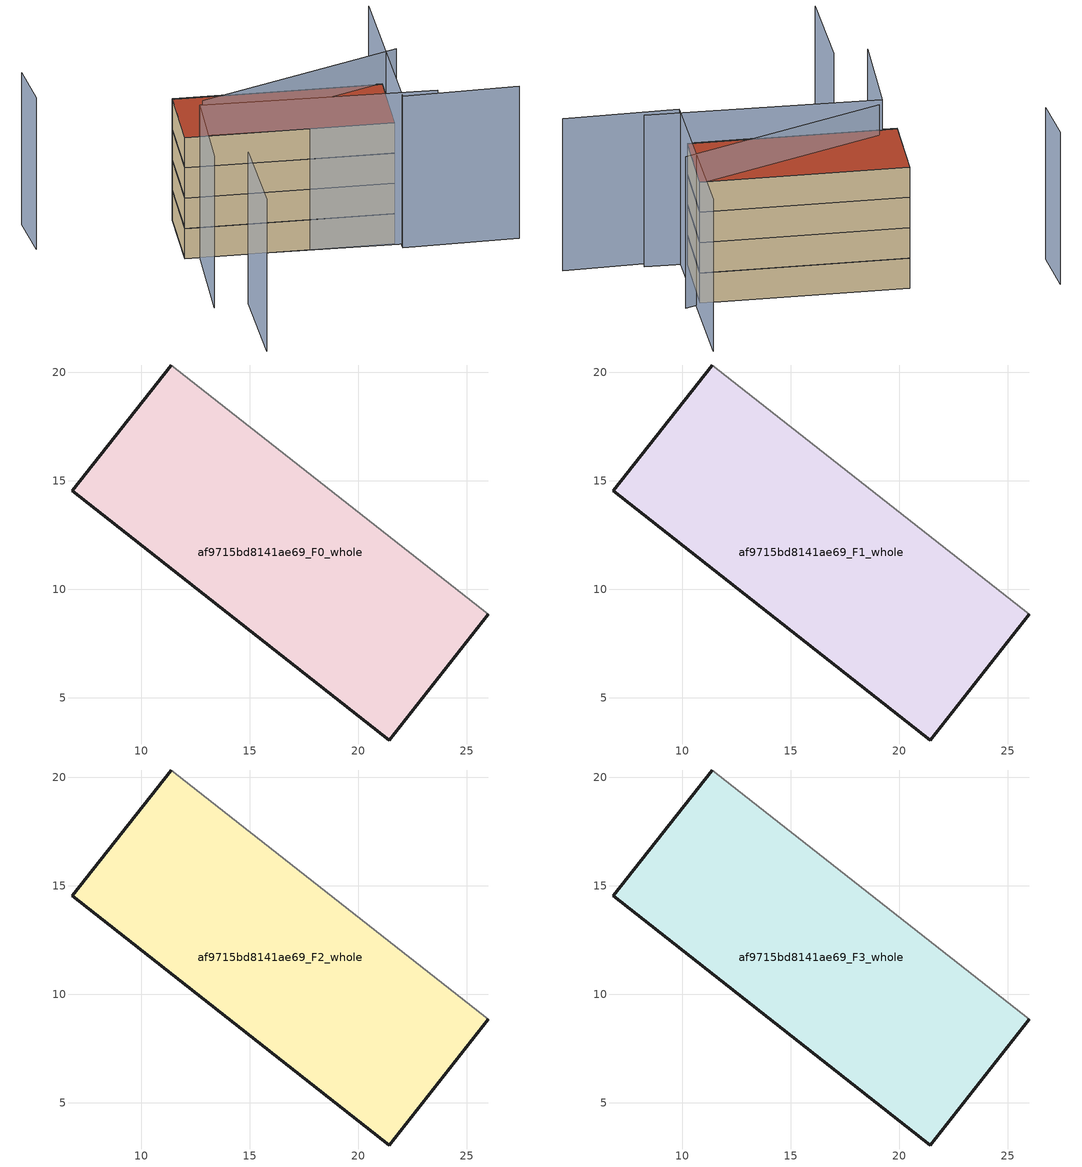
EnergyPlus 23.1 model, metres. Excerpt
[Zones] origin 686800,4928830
af9715bd8141ae69_F0_whole
 floor ground (EU_floor_Construction): 21.42,3.07 25.97,8.86 11.37,20.34 6.82,14.55 z0
 wall outside (EU_wall_Construction): 25.97,8.86 21.42,3.07 6.82,14.55 11.37,20.34 z0:3
 wall adiabatic (EU_wall_Construction): 11.37,20.34 25.97,8.86 z0:3
af9715bd8141ae69_F1_whole
 floor to af9715bd8141ae69_F0_whole (EU_floor_Construction): 21.42,3.07 25.97,8.86 11.37,20.34 6.82,14.55 z3
 wall outside (EU_wall_Construction): 25.97,8.86 21.42,3.07 6.82,14.55 11.37,20.34 z3:6
 wall adiabatic (EU_wall_Construction): 11.37,20.34 25.97,8.86 z3:6
af9715bd8141ae69_F2_whole
 floor to af9715bd8141ae69_F1_whole (EU_floor_Construction): 21.42,3.07 25.97,8.86 11.37,20.34 6.82,14.55 z6
 wall outside (EU_wall_Construction): 25.97,8.86 21.42,3.07 6.82,14.55 11.37,20.34 z6:9
 wall adiabatic (EU_wall_Construction): 11.37,20.34 25.97,8.86 z6:9
af9715bd8141ae69_F3_whole
 floor to af9715bd8141ae69_F2_whole (EU_floor_Construction): 21.42,3.07 25.97,8.86 11.37,20.34 6.82,14.55 z9
 wall outside (EU_wall_Construction): 25.97,8.86 21.42,3.07 6.82,14.55 11.37,20.34 z9:12
 wall adiabatic (EU_wall_Construction): 11.37,20.34 25.97,8.86 z9:12
 roof outside (EU_roof_Construction): 25.97,8.86 21.42,3.07 6.82,14.55 11.37,20.34 z12
shading: -0.9,-2.45 4.47,4.79 / 29.69,-4.14 21.4,2.07 / 21.4,2.07 31.68,15.8 / 27.48,8.57 8.79,14.24 / 1.91,6.42 7.97,13.86 / 7.97,13.86 24.26,0.59 / 1.76,29.4 -0.76,25.25 z0:15
[Building]
EU S2 Campaign: North Axis=0; Terrain=City; Solar Distribution=FullExterior
[Site:Location]
Bologna: Latitude=44.5; Longitude=11.25; Time Zone=1; Elevation=37
[SizingPeriod:WeatherFileDays]
AnnualSizingPeriod: Begin Month=1; Begin Day of Month=1; End Month=12; End Day of Month=31; Day of Week for Start Day=Monday; Use Weather File Daylight Saving Period=No; Use Weather File Rain and Snow Indicators=No
[MATERIAL]
EU_InternalMass_Material: Roughness=MediumRough; Thickness=0.1; Conductivity=1; Density=1800; Specific Heat=900; Thermal Absorptance=0.9; Solar Absorptance=0.7; Visible Absorptance=0.7
[MATERIAL:NOMASS] Roughness=MediumRough; Thermal Absorptance=0.9; Solar Absorptance=0.7; Visible Absorptance=0.7
Name | Thermal Resistance
EU_wall_NoMass | 0.937881
EU_roof_NoMass | 0.548572
EU_floor_NoMass | 0.71348
[CONSTRUCTION]
EU_wall_Construction: EU_wall_NoMass
EU_roof_Construction: EU_roof_NoMass
EU_floor_Construction: EU_floor_NoMass
EU_InternalMass_Construction: EU_InternalMass_Material
[ZONE] Type=1; Multiplier=1; Ceiling Height=autocalculate; Floor Area=autocalculate; Part of Total Floor Area=Yes
Name | Volume
af9715bd8141ae69_F0_whole | 410.426
af9715bd8141ae69_F1_whole; af9715bd8141ae69_F2_whole; af9715bd8141ae69_F3_whole | 410.427
[INTERNALMASS] Construction=EU_InternalMass_Construction; Surface Area=136.809
Name | Zone or ZoneList
af9715bd8141ae69_F0_whole_EU_InternalMass | af9715bd8141ae69_F0_whole
af9715bd8141ae69_F1_whole_EU_InternalMass | af9715bd8141ae69_F1_whole
af9715bd8141ae69_F2_whole_EU_InternalMass | af9715bd8141ae69_F2_whole
af9715bd8141ae69_F3_whole_EU_InternalMass | af9715bd8141ae69_F3_whole
[OTHEREQUIPMENT] Fuel Type=Electricity; Design Level Calculation Method=Watts/Area; Power per Zone Floor Area=1; Fraction Latent=0; Fraction Radiant=0; Fraction Lost=0; Carbon Dioxide Generation Rate=0; EndUse Subcategory=EU_Step8_InternalGains
Name | Zone or ZoneList or Space or SpaceList | Schedule
EU_Step8_InternalGain_af9715bd8141ae69_F0_whole_f000 | af9715bd8141ae69_F0_whole | EU_Step8_GainSchedule_af9715bd8141ae69_F0_whole_f000
EU_Step8_InternalGain_af9715bd8141ae69_F1_whole_f000 | af9715bd8141ae69_F1_whole | EU_Step8_GainSchedule_af9715bd8141ae69_F1_whole_f000
EU_Step8_InternalGain_af9715bd8141ae69_F2_whole_f000 | af9715bd8141ae69_F2_whole | EU_Step8_GainSchedule_af9715bd8141ae69_F2_whole_f000
EU_Step8_InternalGain_af9715bd8141ae69_F3_whole_f000 | af9715bd8141ae69_F3_whole | EU_Step8_GainSchedule_af9715bd8141ae69_F3_whole_f000
[ZONEVENTILATION:DESIGNFLOWRATE] Schedule=EU_AlwaysOn; Design Flow Rate Calculation Method=AirChanges/Hour; Air Changes per Hour=0.687892; Ventilation Type=Natural; Fan Pressure Rise=0; Fan Total Efficiency=1; Constant Term Coefficient=1; Temperature Term Coefficient=0; Velocity Term Coefficient=0; Velocity Squared Term Coefficient=0; Minimum Indoor Temperature=-100; Maximum Indoor Temperature=100; Delta Temperature=-100; Minimum Outdoor Temperature=-100; Maximum Outdoor Temperature=100; Maximum Wind Speed=40
Name | Zone or ZoneList or Space or SpaceList
EU_ConstantAir_af9715bd8141ae69_F0_whole | af9715bd8141ae69_F0_whole
EU_ConstantAir_af9715bd8141ae69_F1_whole | af9715bd8141ae69_F1_whole
EU_ConstantAir_af9715bd8141ae69_F2_whole | af9715bd8141ae69_F2_whole
EU_ConstantAir_af9715bd8141ae69_F3_whole | af9715bd8141ae69_F3_whole
[HVACTEMPLATE:THERMOSTAT] Constant Heating Setpoint=20; Constant Cooling Setpoint=50
EU_HeatOnly_af9715bd8141ae69_F0_whole; EU_HeatOnly_af9715bd8141ae69_F1_whole; EU_HeatOnly_af9715bd8141ae69_F2_whole; EU_HeatOnly_af9715bd8141ae69_F3_whole
[HVACTEMPLATE:ZONE:IDEALLOADSAIRSYSTEM] System Availability Schedule=EU_AlwaysOn; Maximum Heating Supply Air Temperature=50; Minimum Cooling Supply Air Temperature=13; Maximum Heating Supply Air Humidity Ratio=0.0156; Minimum Cooling Supply Air Humidity Ratio=0.0077; Heating Limit=NoLimit; Cooling Limit=NoLimit; Heating Availability Schedule=EU_AlwaysOn; Cooling Availability Schedule=EU_CoolingOff; Dehumidification Control Type=ConstantSensibleHeatRatio; Cooling Sensible Heat Ratio=0.7; Dehumidification Setpoint=60; Humidification Control Type=None; Humidification Setpoint=30; Outdoor Air Method=None; Outdoor Air Flow Rate per Person=0.00944; Outdoor Air Flow Rate per Zone Floor Area=0; Outdoor Air Flow Rate per Zone=0; Demand Controlled Ventilation Type=None; Outdoor Air Economizer Type=NoEconomizer; Heat Recovery Type=None; Sensible Heat Recovery Effectiveness=0.7; Latent Heat Recovery Effectiveness=0.65
Name | Template Thermostat
af9715bd8141ae69_F0_whole | EU_HeatOnly_af9715bd8141ae69_F0_whole
af9715bd8141ae69_F1_whole | EU_HeatOnly_af9715bd8141ae69_F1_whole
af9715bd8141ae69_F2_whole | EU_HeatOnly_af9715bd8141ae69_F2_whole
af9715bd8141ae69_F3_whole | EU_HeatOnly_af9715bd8141ae69_F3_whole
[SIZING:ZONE] Zone Cooling Design Supply Air Temperature Input Method=SupplyAirTemperature; Zone Cooling Design Supply Air Temperature=13; Zone Heating Design Supply Air Temperature Input Method=SupplyAirTemperature; Zone Heating Design Supply Air Temperature=50; Zone Cooling Design Supply Air Humidity Ratio=0.008; Zone Heating Design Supply Air Humidity Ratio=0.008; Cooling Design Air Flow Method=DesignDay; Cooling Design Air Flow Rate=0; Cooling Minimum Air Flow per Zone Floor Area=0.000762; Cooling Minimum Air Flow=0; Cooling Minimum Air Flow Fraction=0.2; Heating Design Air Flow Method=DesignDay; Heating Design Air Flow Rate=0; Heating Maximum Air Flow per Zone Floor Area=0.002032; Heating Maximum Air Flow=0.141576; Heating Maximum Air Flow Fraction=0.3; Account for Dedicated Outdoor Air System=No; Dedicated Outdoor Air System Control Strategy=NeutralSupplyAir; Dedicated Outdoor Air Low Setpoint Temperature for Design=autosize; Dedicated Outdoor Air High Setpoint Temperature for Design=autosize; Zone Load Sizing Method=Sensible Load Only No Latent Load; Zone Latent Cooling Design Supply Air Humidity Ratio Input Method=HumidityRatioDifference; Zone Cooling Design Supply Air Humidity Ratio Difference=0.005; Zone Latent Heating Design Supply Air Humidity Ratio Input Method=HumidityRatioDifference; Zone Humidification Design Supply Air Humidity Ratio Difference=0.005
af9715bd8141ae69_F0_whole; af9715bd8141ae69_F1_whole; af9715bd8141ae69_F2_whole; af9715bd8141ae69_F3_whole
[SCHEDULE:CONSTANT]
Name | Hourly Value
EU_AlwaysOn | 1
EU_CoolingOff | 0
[SCHEDULE:FILE] Column Number=1; Rows to Skip at Top=0; Number of Hours of Data=8760; Column Separator=Comma; Interpolate to Timestep=No; Minutes per Item=60; Adjust Schedule for Daylight Savings=Yes
Name | File
EU_Step8_GainSchedule_af9715bd8141ae69_F0_whole_f000 | ../../schedules/af9715bd8141ae69/af9715bd8141ae69_F0_whole_f000_gain.csv
EU_Step8_GainSchedule_af9715bd8141ae69_F1_whole_f000 | ../../schedules/af9715bd8141ae69/af9715bd8141ae69_F1_whole_f000_gain.csv
EU_Step8_GainSchedule_af9715bd8141ae69_F2_whole_f000 | ../../schedules/af9715bd8141ae69/af9715bd8141ae69_F2_whole_f000_gain.csv
EU_Step8_GainSchedule_af9715bd8141ae69_F3_whole_f000 | ../../schedules/af9715bd8141ae69/af9715bd8141ae69_F3_whole_f000_gain.csv
